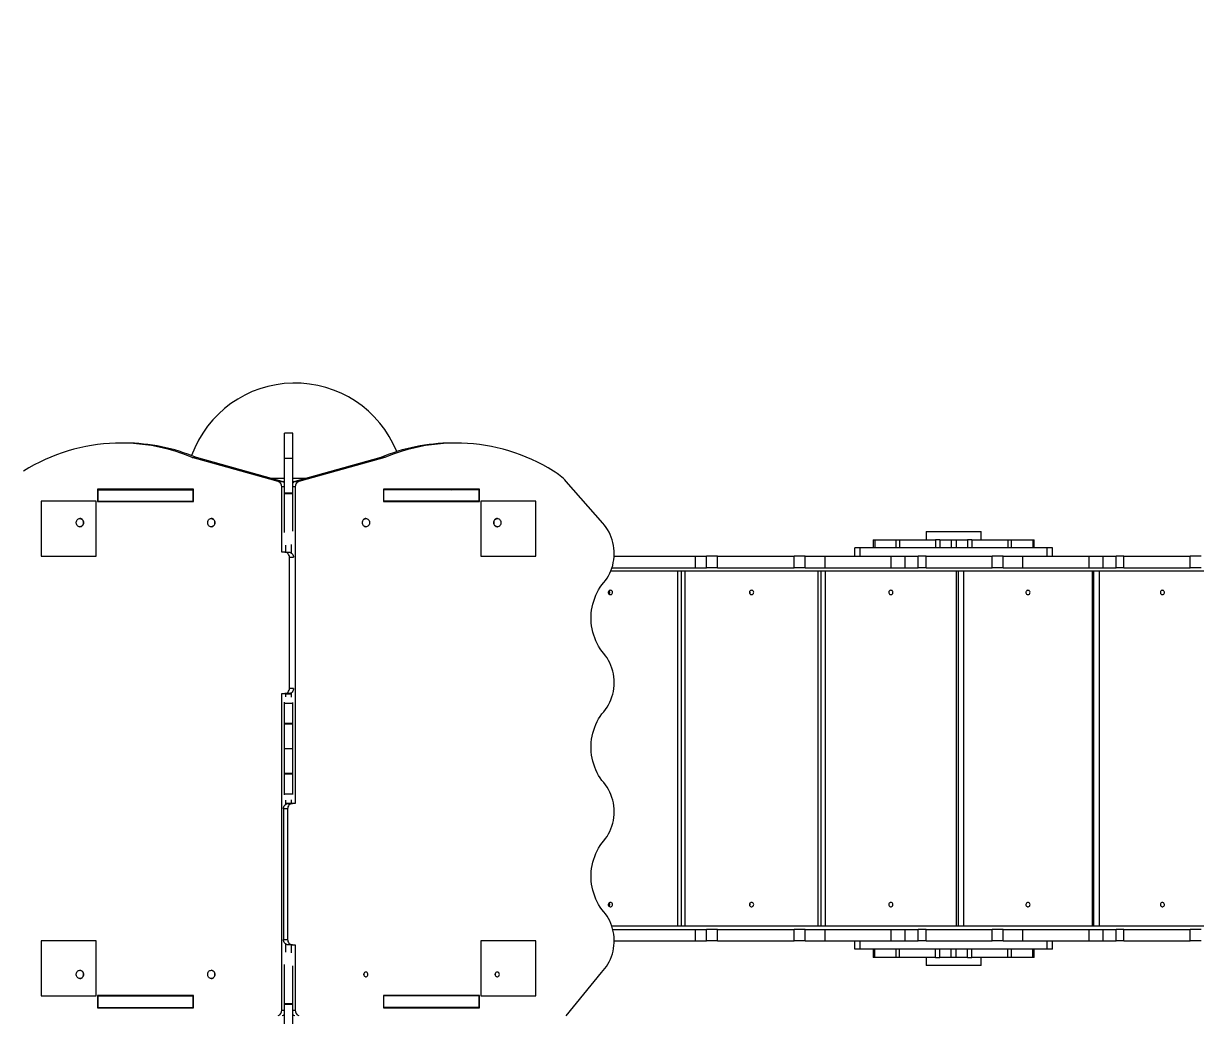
# Model space of a CAD drawing. Header units: millimetres. Extents: x -9609 to 9022, y -7175 to 8108.
# Drawn here: x -2935 to -803, y 3121 to 4927 of the extents above; entities that cross this region are included whole.
import ezdxf

# ---------------------------------------------------------------- set-up
doc = ezdxf.new("R2010")
doc.units = ezdxf.units.MM
for name, color, linetype in [('DIKOM_ОБЪЕКТ', 7, 'Continuous'), ('DIKOM_РАЗМЕР_ЗОНА', 7, 'Continuous'), ('DIKOM_РАЗМЕР_ОБЪЕКТА', 7, 'Continuous')]:
    doc.layers.add(name, color=color, linetype=linetype)
doc.styles.add('style1', font='arial.ttf', dxfattribs={"width": 0.8})
doc.dimstyles.new('1-50', dxfattribs={"dimtxt": 300, "dimasz": 200, "dimexe": 100, "dimexo": 0, "dimgap": 100, "dimtad": 1, "dimtxsty": 'style1', "dimcen": 200, "dimclrd": 7, "dimclre": 7, "dimclrt": 7, "dimadec": 1, "dimazin": 2, "dimtfac": 1, "dimtmove": 0, "dimatfit": 2, "dimfxl": 0, "dimlwd": 25, "dimlwe": 18, "dimarcsym": 0})

# ---------------------------------------------------------------- blocks, each defined once
blk = doc.blocks.new('*D10')
at = {"layer": 'Defpoints', "color": 0, "transparency": 16777216}
for p in [(-405.5, 6589.2), (-8044.7, -3492.8), (424.1, -3492.8)]:
    blk.add_point(p, dxfattribs=at)
at = {"layer": 'DIKOM_РАЗМЕР_ОБЪЕКТА', "color": 7, "lineweight": 18, "transparency": 16777216}
for p, q in [((-405.5, 6589.2), (-8144.7, 6589.2)), ((424.1, -3492.8), (-8144.7, -3492.8))]:
    blk.add_line(p, q, dxfattribs=at)
at = {"layer": 'DIKOM_РАЗМЕР_ОБЪЕКТА', "color": 7, "lineweight": 25, "transparency": 16777216}
blk.add_line((-8044.7, 6389.2), (-8044.7, -3292.8), dxfattribs=at)
at = {"layer": 'DIKOM_РАЗМЕР_ОБЪЕКТА', "color": 7, "transparency": 16777216}
for points in [[(-8078, 6389.2), (-8011.3, 6389.2), (-8044.7, 6589.2)], [(-8078, -3292.8), (-8011.3, -3292.8), (-8044.7, -3492.8)]]:
    blk.add_solid(points, dxfattribs=at)
at = {"layer": 'DIKOM_РАЗМЕР_ОБЪЕКТА', "color": 7, "transparency": 16777216, "insert": (-8297.8, 1541.5), "char_height": 300, "attachment_point": 5, "rotation": 90, "style": 'style1'}
blk.add_mtext('10100', dxfattribs=at)
blk = doc.blocks.new('*D13')
at = {"layer": 'Defpoints', "color": 0, "transparency": 16777216}
for p in [(-4933.3, 8107.6), (-9159, -4977.8), (-1652.9, -4977.8)]:
    blk.add_point(p, dxfattribs=at)
at = {"layer": 'DIKOM_РАЗМЕР_ЗОНА', "color": 7, "lineweight": 18, "transparency": 16777216}
for p, q in [((-4933.3, 8107.6), (-9259, 8107.6)), ((-1652.9, -4977.8), (-9259, -4977.8))]:
    blk.add_line(p, q, dxfattribs=at)
at = {"layer": 'DIKOM_РАЗМЕР_ЗОНА', "color": 7, "lineweight": 25, "transparency": 16777216}
blk.add_line((-9159, 7907.6), (-9159, -4777.8), dxfattribs=at)
at = {"layer": 'DIKOM_РАЗМЕР_ЗОНА', "color": 7, "transparency": 16777216}
for points in [[(-9192.3, 7907.6), (-9125.7, 7907.6), (-9159, 8107.6)], [(-9192.3, -4777.8), (-9125.7, -4777.8), (-9159, -4977.8)]]:
    blk.add_solid(points, dxfattribs=at)
at = {"layer": 'DIKOM_РАЗМЕР_ЗОНА', "color": 7, "transparency": 16777216, "insert": (-9412.3, 1541.5), "char_height": 300, "attachment_point": 5, "rotation": 90, "style": 'style1'}
blk.add_mtext('13100', dxfattribs=at)

msp = doc.modelspace()

# ---------------------------------------------------------------- linework, layer by layer
at = {"layer": 'DIKOM_ОБЪЕКТ', "color": 7, "linetype": 'Continuous', "lineweight": 15}
for p, q in [((-2445.414, 4180.847), (-2460.415, 4180.847)), ((-2460.415, 4135.794), (-2460.415, 4180.847)), ((-2445.414, 4135.794), (-2445.414, 4180.847)), ((-2750.209, 4163.012), (-2757.709, 4163.012)), ((-2148.401, 4163.012), (-2155.901, 4163.012)), ((-2471.838, 4093.096), (-2628.254, 4136.679)), ((-2628.254, 4136.679), (-2620.754, 4136.679)), ((-2464.338, 4093.096), (-2620.754, 4136.679)), ((-2460.415, 4135.794), (-2445.414, 4135.794)), ((-2460.415, 4072.634), (-2460.415, 4135.794)), ((-2445.414, 4072.634), (-2445.414, 4135.794)), ((-2285.356, 4136.679), (-2441.772, 4093.096)), ((-2277.857, 4136.679), (-2434.272, 4093.096)), ((-2277.857, 4136.679), (-2285.356, 4136.679)), ((-2626.049, 4078.962), (-2800.553, 4078.962)), ((-2800.553, 4078.962), (-2800.553, 4056.462)), ((-2799.622, 4057.212), (-2799.622, 4078.212)), ((-2799.622, 4078.212), (-2626.417, 4078.212)), ((-2793.053, 4078.962), (-2793.053, 4078.212)), ((-2626.417, 4057.212), (-2626.417, 4078.212)), ((-2626.049, 4078.212), (-2626.417, 4078.212)), ((-2626.049, 4056.462), (-2626.049, 4078.962)), ((-2471.838, 4093.096), (-2464.338, 4093.096)), ((-2465.209, 3964.57), (-2465.209, 4083.375)), ((-2460.415, 4083.375), (-2465.209, 4083.375)), ((-2464.753, 4093.212), (-2460.415, 4093.212)), ((-2445.414, 4093.212), (-2441.357, 4093.212)), ((-2440.901, 4083.375), (-2445.414, 4083.375)), ((-2441.772, 4093.096), (-2434.272, 4093.096)), ((-2440.901, 4083.375), (-2440.901, 3507.294)), ((-2105.557, 4078.962), (-2280.061, 4078.962)), ((-2280.061, 4078.962), (-2280.061, 4056.462)), ((-2280.061, 4078.212), (-2279.412, 4078.212)), ((-2279.412, 4057.212), (-2279.412, 4078.212)), ((-2106.207, 4078.212), (-2279.412, 4078.212)), ((-2113.057, 4078.212), (-2113.057, 4078.962)), ((-2106.207, 4057.212), (-2106.207, 4078.212)), ((-2105.557, 4056.462), (-2105.557, 4078.962)), ((-1881.437, 4017.266), (-1947.819, 4093.295)), ((-2802.914, 4057.212), (-2902.914, 4057.212)), ((-2902.914, 4057.212), (-2902.914, 3957.212)), ((-2802.914, 3957.212), (-2802.914, 4057.212)), ((-2800.553, 4056.462), (-2626.049, 4056.462)), ((-2799.622, 4057.212), (-2626.417, 4057.212)), ((-2793.053, 4057.212), (-2793.053, 4056.462)), ((-2792.915, 4057.212), (-2792.915, 4056.462)), ((-2626.049, 4057.212), (-2626.417, 4057.212)), ((-2460.415, 4072.634), (-2445.414, 4072.634)), ((-2460.415, 4071.164), (-2460.415, 4072.634)), ((-2460.415, 4071.164), (-2445.414, 4071.164)), ((-2460.415, 4000.411), (-2460.415, 4071.164)), ((-2445.414, 4071.164), (-2445.414, 4072.634)), ((-2445.414, 4002.538), (-2445.414, 4071.164)), ((-2280.061, 4057.212), (-2279.412, 4057.212)), ((-2280.061, 4056.462), (-2105.557, 4056.462)), ((-2106.207, 4057.212), (-2279.412, 4057.212)), ((-2113.057, 4056.462), (-2113.057, 4057.212)), ((-2002.915, 4057.212), (-2102.915, 4057.212)), ((-2102.915, 4057.212), (-2102.915, 3957.212)), ((-2002.915, 3957.212), (-2002.915, 4057.212)), ((-2832.534, 4025.712), (-2832.697, 4025.712)), ((-2832.697, 4010.712), (-2832.534, 4010.712)), ((-2593.511, 4025.712), (-2593.674, 4025.712)), ((-2593.674, 4010.712), (-2593.511, 4010.712)), ((-2312.155, 4025.712), (-2312.321, 4025.712)), ((-2312.321, 4010.712), (-2312.155, 4010.712)), ((-2073.132, 4025.712), (-2073.298, 4025.712)), ((-2073.298, 4010.712), (-2073.132, 4010.712)), ((-1292.915, 4002.212), (-1292.915, 3987.212)), ((-1292.915, 4002.212), (-1192.914, 4002.212)), ((-1192.914, 3987.212), (-1192.914, 4002.212)), ((-2457.709, 3964.57), (-2457.709, 3977.476)), ((-2448.401, 3978.742), (-2448.401, 3963.37)), ((-1422.914, 3957.212), (-1422.914, 3972.212)), ((-1412.915, 3972.212), (-1422.914, 3972.212)), ((-1412.915, 3957.212), (-1412.915, 3972.212)), ((-1072.914, 3972.212), (-1412.915, 3972.212)), ((-1389.545, 3987.212), (-1389.545, 3972.212)), ((-1389.545, 3987.212), (-1386.699, 3987.212)), ((-1386.699, 3987.212), (-1386.699, 3972.212)), ((-1386.699, 3987.212), (-1348.063, 3987.212)), ((-1348.063, 3987.212), (-1348.063, 3972.212)), ((-1348.063, 3987.212), (-1341.395, 3987.212)), ((-1341.395, 3987.212), (-1341.395, 3972.212)), ((-1341.395, 3987.212), (-1276.129, 3987.212)), ((-1276.129, 3987.212), (-1276.129, 3972.212)), ((-1268.056, 3987.212), (-1276.129, 3987.212)), ((-1268.056, 3987.212), (-1268.056, 3972.212)), ((-1268.056, 3987.212), (-1247.427, 3987.212)), ((-1247.427, 3987.212), (-1247.427, 3972.212)), ((-1247.427, 3987.212), (-1238.402, 3987.212)), ((-1238.402, 3987.212), (-1238.402, 3972.212)), ((-1238.402, 3987.212), (-1217.773, 3987.212)), ((-1217.773, 3987.212), (-1217.773, 3972.212)), ((-1209.7, 3987.212), (-1217.773, 3987.212)), ((-1209.7, 3987.212), (-1209.7, 3972.212)), ((-1209.7, 3987.212), (-1144.434, 3987.212)), ((-1144.434, 3987.212), (-1144.434, 3972.212)), ((-1144.434, 3987.212), (-1137.766, 3987.212)), ((-1137.766, 3972.212), (-1137.766, 3987.212)), ((-1137.766, 3987.212), (-1099.13, 3987.212)), ((-1099.13, 3987.212), (-1099.13, 3972.212)), ((-1099.13, 3987.212), (-1096.284, 3987.212)), ((-1096.284, 3972.212), (-1096.284, 3987.212)), ((-1072.914, 3957.212), (-1072.914, 3972.212)), ((-1062.915, 3972.212), (-1072.914, 3972.212)), ((-1062.915, 3957.212), (-1062.915, 3972.212)), ((-2902.914, 3957.212), (-2802.914, 3957.212)), ((-2460.013, 3964.57), (-2465.209, 3964.57)), ((-2460.013, 3964.57), (-2452.513, 3964.57)), ((-2451.353, 3717.131), (-2451.353, 3954.57)), ((-2443.862, 3954.57), (-2451.353, 3954.57)), ((-2102.915, 3957.212), (-2002.915, 3957.212)), ((-1860.702, 3957.212), (-1712.915, 3957.212)), ((-1712.915, 3936.212), (-1712.915, 3957.212)), ((-1712.915, 3957.212), (-1692.914, 3957.212)), ((-1692.914, 3936.212), (-1692.914, 3957.212)), ((-1672.914, 3957.212), (-1692.914, 3957.212)), ((-1672.914, 3936.212), (-1672.914, 3957.212)), ((-1672.914, 3957.212), (-1532.914, 3957.212)), ((-1532.914, 3936.212), (-1532.914, 3957.212)), ((-1512.914, 3957.212), (-1532.914, 3957.212)), ((-1512.914, 3936.212), (-1512.914, 3957.212)), ((-1512.914, 3957.212), (-1476.915, 3957.212)), ((-1476.915, 3936.212), (-1476.915, 3957.212)), ((-1476.915, 3957.212), (-1356.629, 3957.212)), ((-1356.629, 3936.212), (-1356.629, 3957.212)), ((-1356.629, 3957.212), (-1331.082, 3957.212)), ((-1331.082, 3936.212), (-1331.082, 3957.212)), ((-1331.082, 3957.212), (-1307.393, 3957.212)), ((-1307.393, 3936.212), (-1307.393, 3957.212)), ((-1293.2, 3957.212), (-1307.393, 3957.212)), ((-1293.2, 3936.212), (-1293.2, 3957.212)), ((-1293.2, 3957.212), (-1172.914, 3957.212)), ((-1172.914, 3936.212), (-1172.914, 3957.212)), ((-1152.914, 3957.212), (-1172.914, 3957.212)), ((-1152.914, 3936.212), (-1152.914, 3957.212)), ((-1152.914, 3957.212), (-1116.915, 3957.212)), ((-1116.915, 3936.212), (-1116.915, 3957.212)), ((-1116.915, 3957.212), (-996.629, 3957.212)), ((-996.629, 3936.212), (-996.629, 3957.212)), ((-996.629, 3957.212), (-971.081, 3957.212)), ((-971.081, 3936.212), (-971.081, 3957.212)), ((-971.081, 3957.212), (-947.393, 3957.212)), ((-947.393, 3936.212), (-947.393, 3957.212)), ((-933.2, 3957.212), (-947.393, 3957.212)), ((-933.2, 3936.212), (-933.2, 3957.212)), ((-933.2, 3957.212), (-812.915, 3957.212)), ((-812.915, 3936.212), (-812.915, 3957.212)), ((-792.915, 3957.212), (-812.915, 3957.212)), ((-513.748, 3930.212), (-1866.754, 3930.212)), ((-1864.576, 3936.212), (-1712.915, 3936.212)), ((-1744.69, 3284.212), (-1744.69, 3930.212)), ((-1738.507, 3930.212), (-1738.507, 3284.212)), ((-1731.963, 3930.212), (-1731.963, 3284.212)), ((-1712.915, 3936.212), (-1692.914, 3936.212)), ((-1672.914, 3936.212), (-1692.914, 3936.212)), ((-1672.914, 3936.212), (-1532.914, 3936.212)), ((-1512.914, 3936.212), (-1532.914, 3936.212)), ((-1512.914, 3936.212), (-1476.915, 3936.212)), ((-1489.415, 3284.212), (-1489.415, 3930.212)), ((-1484.663, 3930.212), (-1484.663, 3284.212)), ((-1476.915, 3936.212), (-1356.629, 3936.212)), ((-1476.748, 3930.212), (-1476.748, 3284.212)), ((-1356.629, 3936.212), (-1331.082, 3936.212)), ((-1331.082, 3936.212), (-1307.393, 3936.212)), ((-1293.2, 3936.212), (-1307.393, 3936.212)), ((-1293.2, 3936.212), (-1172.914, 3936.212)), ((-1237.731, 3284.212), (-1237.731, 3930.212)), ((-1234.507, 3930.212), (-1234.507, 3284.212)), ((-1225.274, 3930.212), (-1225.274, 3284.212)), ((-1152.914, 3936.212), (-1172.914, 3936.212)), ((-1152.914, 3936.212), (-1116.915, 3936.212)), ((-1116.915, 3936.212), (-996.629, 3936.212)), ((-996.629, 3936.212), (-971.081, 3936.212)), ((-990.345, 3284.212), (-990.345, 3930.212)), ((-988.82, 3930.212), (-988.82, 3284.212)), ((-978.214, 3930.212), (-978.214, 3284.212)), ((-971.081, 3936.212), (-947.393, 3936.212)), ((-933.2, 3936.212), (-947.393, 3936.212)), ((-933.2, 3936.212), (-812.915, 3936.212)), ((-792.915, 3936.212), (-812.915, 3936.212)), ((-2451.353, 3717.131), (-2443.862, 3717.131)), ((-2465.209, 3707.131), (-2460.013, 3707.131)), ((-2465.209, 3131.049), (-2465.209, 3707.131)), ((-2460.415, 3689.652), (-2460.415, 3691.57)), ((-2460.415, 3689.652), (-2445.414, 3689.652)), ((-2460.415, 3653.168), (-2460.415, 3689.652)), ((-2452.513, 3707.131), (-2460.013, 3707.131)), ((-2457.709, 3701.054), (-2457.709, 3707.131)), ((-2457.709, 3706.742), (-2448.401, 3706.742)), ((-2448.401, 3708.33), (-2448.401, 3700.509)), ((-2445.414, 3689.652), (-2445.414, 3690.756)), ((-2445.414, 3653.168), (-2445.414, 3689.652)), ((-2460.415, 3653.168), (-2445.414, 3653.168)), ((-2460.415, 3652.007), (-2460.415, 3653.168)), ((-2460.415, 3652.007), (-2445.414, 3652.007)), ((-2460.415, 3607.212), (-2460.415, 3652.007)), ((-2445.414, 3652.007), (-2445.414, 3653.168)), ((-2445.414, 3607.212), (-2445.414, 3652.007)), ((-2460.415, 3607.212), (-2445.414, 3607.212)), ((-2460.415, 3562.417), (-2460.415, 3607.212)), ((-2445.414, 3562.417), (-2445.414, 3607.212)), ((-2460.415, 3562.417), (-2445.414, 3562.417)), ((-2460.415, 3561.256), (-2460.415, 3562.417)), ((-2460.415, 3561.256), (-2445.414, 3561.256)), ((-2460.415, 3524.772), (-2460.415, 3561.256)), ((-2445.414, 3561.256), (-2445.414, 3562.417)), ((-2445.414, 3524.772), (-2445.414, 3561.256)), ((-2460.415, 3524.772), (-2445.414, 3524.772)), ((-2460.415, 3522.854), (-2460.415, 3524.772)), ((-2445.414, 3523.668), (-2445.414, 3524.772)), ((-2454.757, 3497.294), (-2462.258, 3497.294)), ((-2462.258, 3497.294), (-2462.258, 3259.855)), ((-2457.709, 3506.094), (-2457.709, 3513.371)), ((-2457.709, 3507.682), (-2448.401, 3507.682)), ((-2454.757, 3497.294), (-2454.757, 3259.855)), ((-2453.597, 3507.294), (-2446.097, 3507.294)), ((-2448.401, 3513.915), (-2448.401, 3507.294)), ((-2440.901, 3507.294), (-2446.097, 3507.294)), ((-513.748, 3284.212), (-1864.916, 3284.212)), ((-1863.159, 3278.212), (-1712.915, 3278.212)), ((-1712.915, 3257.212), (-1712.915, 3278.212)), ((-1712.915, 3278.212), (-1692.914, 3278.212)), ((-1692.914, 3257.212), (-1692.914, 3278.212)), ((-1672.914, 3278.212), (-1692.914, 3278.212)), ((-1672.914, 3257.212), (-1672.914, 3278.212)), ((-1672.914, 3278.212), (-1532.914, 3278.212)), ((-1532.914, 3257.212), (-1532.914, 3278.212)), ((-1512.914, 3278.212), (-1532.914, 3278.212)), ((-1512.914, 3257.212), (-1512.914, 3278.212)), ((-1512.914, 3278.212), (-1476.915, 3278.212)), ((-1476.915, 3257.212), (-1476.915, 3278.212)), ((-1476.915, 3278.212), (-1356.629, 3278.212)), ((-1356.629, 3257.212), (-1356.629, 3278.212)), ((-1356.629, 3278.212), (-1331.082, 3278.212)), ((-1331.082, 3257.212), (-1331.082, 3278.212)), ((-1331.082, 3278.212), (-1307.393, 3278.212)), ((-1307.393, 3257.212), (-1307.393, 3278.212)), ((-1293.2, 3278.212), (-1307.393, 3278.212)), ((-1293.2, 3257.212), (-1293.2, 3278.212)), ((-1293.2, 3278.212), (-1172.914, 3278.212)), ((-1172.914, 3257.212), (-1172.914, 3278.212)), ((-1152.914, 3278.212), (-1172.914, 3278.212)), ((-1152.914, 3257.212), (-1152.914, 3278.212)), ((-1152.914, 3278.212), (-1116.915, 3278.212)), ((-1116.915, 3257.212), (-1116.915, 3278.212)), ((-1116.915, 3278.212), (-996.629, 3278.212)), ((-996.629, 3257.212), (-996.629, 3278.212)), ((-996.629, 3278.212), (-971.081, 3278.212)), ((-971.081, 3257.212), (-971.081, 3278.212)), ((-971.081, 3278.212), (-947.393, 3278.212)), ((-947.393, 3257.212), (-947.393, 3278.212)), ((-933.2, 3278.212), (-947.393, 3278.212)), ((-933.2, 3257.212), (-933.2, 3278.212)), ((-933.2, 3278.212), (-812.915, 3278.212)), ((-812.915, 3257.212), (-812.915, 3278.212)), ((-792.915, 3278.212), (-812.915, 3278.212)), ((-2902.914, 3257.212), (-2902.914, 3157.212)), ((-2802.914, 3257.212), (-2902.914, 3257.212)), ((-2802.914, 3157.212), (-2802.914, 3257.212)), ((-2462.258, 3259.855), (-2454.757, 3259.855)), ((-2457.709, 3236.949), (-2457.709, 3251.054)), ((-2446.097, 3249.855), (-2453.597, 3249.855)), ((-2448.401, 3249.855), (-2448.401, 3235.682)), ((-2446.097, 3249.855), (-2440.901, 3249.855)), ((-2440.901, 3249.855), (-2440.901, 3131.049)), ((-2002.915, 3257.212), (-2102.915, 3257.212)), ((-2102.915, 3257.212), (-2102.915, 3157.212)), ((-2002.915, 3157.212), (-2002.915, 3257.212)), ((-1860.56, 3257.212), (-1712.915, 3257.212)), ((-1712.915, 3257.212), (-1692.914, 3257.212)), ((-1672.914, 3257.212), (-1692.914, 3257.212)), ((-1672.914, 3257.212), (-1532.914, 3257.212)), ((-1512.914, 3257.212), (-1532.914, 3257.212)), ((-1512.914, 3257.212), (-1476.915, 3257.212)), ((-1476.915, 3257.212), (-1356.629, 3257.212)), ((-1422.914, 3242.212), (-1422.914, 3257.212)), ((-1412.915, 3242.212), (-1422.914, 3242.212)), ((-1412.915, 3242.212), (-1412.915, 3257.212)), ((-1072.914, 3242.212), (-1412.915, 3242.212)), ((-1389.545, 3242.212), (-1389.545, 3227.212)), ((-1386.699, 3227.212), (-1386.699, 3242.212)), ((-1356.629, 3257.212), (-1331.082, 3257.212)), ((-1348.062, 3242.212), (-1348.062, 3227.212)), ((-1341.394, 3227.212), (-1341.394, 3242.212)), ((-1331.082, 3257.212), (-1307.393, 3257.212)), ((-1293.2, 3257.212), (-1307.393, 3257.212)), ((-1293.2, 3257.212), (-1172.914, 3257.212)), ((-1276.128, 3227.212), (-1276.128, 3242.212)), ((-1268.056, 3227.212), (-1268.056, 3242.212)), ((-1247.426, 3227.212), (-1247.426, 3242.212)), ((-1238.401, 3227.212), (-1238.401, 3242.212)), ((-1217.772, 3227.212), (-1217.772, 3242.212)), ((-1209.7, 3227.212), (-1209.7, 3242.212)), ((-1152.914, 3257.212), (-1172.914, 3257.212)), ((-1152.914, 3257.212), (-1116.915, 3257.212)), ((-1144.434, 3227.212), (-1144.434, 3242.212)), ((-1137.766, 3227.212), (-1137.766, 3242.212)), ((-1116.915, 3257.212), (-996.629, 3257.212)), ((-1099.13, 3227.212), (-1099.13, 3242.212)), ((-1096.284, 3227.212), (-1096.284, 3242.212)), ((-1072.914, 3242.212), (-1072.914, 3257.212)), ((-1062.915, 3242.212), (-1072.914, 3242.212)), ((-1062.915, 3242.212), (-1062.915, 3257.212)), ((-996.629, 3257.212), (-971.081, 3257.212)), ((-971.081, 3257.212), (-947.393, 3257.212)), ((-933.2, 3257.212), (-947.393, 3257.212)), ((-933.2, 3257.212), (-812.915, 3257.212)), ((-792.915, 3257.212), (-812.915, 3257.212)), ((-1386.699, 3227.212), (-1389.545, 3227.212)), ((-1348.063, 3227.212), (-1386.699, 3227.212)), ((-1341.394, 3227.212), (-1348.062, 3227.212)), ((-1276.128, 3227.212), (-1341.394, 3227.212)), ((-1292.915, 3227.212), (-1292.915, 3212.212)), ((-1276.128, 3227.212), (-1268.056, 3227.212)), ((-1247.426, 3227.212), (-1268.056, 3227.212)), ((-1238.401, 3227.212), (-1247.426, 3227.212)), ((-1217.772, 3227.212), (-1238.401, 3227.212)), ((-1217.772, 3227.212), (-1209.7, 3227.212)), ((-1144.434, 3227.212), (-1209.7, 3227.212)), ((-1192.914, 3212.212), (-1192.914, 3227.212)), ((-1137.766, 3227.212), (-1144.434, 3227.212)), ((-1099.13, 3227.212), (-1137.767, 3227.212)), ((-1096.284, 3227.212), (-1099.13, 3227.212)), ((-2832.534, 3203.712), (-2832.697, 3203.712)), ((-2593.511, 3203.712), (-2593.674, 3203.712)), ((-2460.415, 3143.261), (-2460.415, 3214.013)), ((-2445.414, 3143.261), (-2445.414, 3211.886)), ((-1947.819, 3121.129), (-1883.94, 3199.581)), ((-1192.914, 3212.212), (-1292.915, 3212.212)), ((-2832.697, 3188.712), (-2832.534, 3188.712)), ((-2593.674, 3188.712), (-2593.511, 3188.712)), ((-2902.914, 3157.212), (-2802.914, 3157.212)), ((-2626.049, 3157.962), (-2800.553, 3157.962)), ((-2800.553, 3157.962), (-2800.553, 3135.462)), ((-2799.622, 3136.212), (-2799.622, 3157.212)), ((-2799.622, 3157.212), (-2626.417, 3157.212)), ((-2793.053, 3157.962), (-2793.053, 3157.212)), ((-2781.914, 3157.212), (-2781.914, 3157.962)), ((-2626.417, 3136.212), (-2626.417, 3157.212)), ((-2626.049, 3157.212), (-2626.417, 3157.212)), ((-2626.049, 3135.462), (-2626.049, 3157.962)), ((-2105.557, 3157.962), (-2280.061, 3157.962)), ((-2280.061, 3157.962), (-2280.061, 3135.462)), ((-2280.061, 3157.212), (-2279.412, 3157.212)), ((-2279.412, 3136.212), (-2279.412, 3157.212)), ((-2106.207, 3157.212), (-2279.412, 3157.212)), ((-2123.914, 3157.212), (-2123.914, 3157.962)), ((-2113.057, 3157.212), (-2113.057, 3157.962)), ((-2106.207, 3136.212), (-2106.207, 3157.212)), ((-2105.557, 3135.462), (-2105.557, 3157.962)), ((-2102.915, 3157.212), (-2002.915, 3157.212)), ((-2800.553, 3135.462), (-2626.049, 3135.462)), ((-2799.622, 3136.212), (-2626.417, 3136.212)), ((-2793.053, 3136.212), (-2793.053, 3135.462)), ((-2781.914, 3135.462), (-2781.914, 3136.212)), ((-2775.914, 3135.462), (-2775.914, 3136.212)), ((-2626.049, 3136.212), (-2626.417, 3136.212)), ((-2460.415, 3143.261), (-2445.414, 3143.261)), ((-2460.415, 3141.791), (-2460.415, 3143.261)), ((-2460.415, 3141.791), (-2445.414, 3141.791)), ((-2460.415, 3078.63), (-2460.415, 3141.791)), ((-2445.414, 3141.791), (-2445.414, 3143.261)), ((-2445.414, 3078.63), (-2445.414, 3141.791)), ((-2280.061, 3136.212), (-2279.412, 3136.212)), ((-2280.061, 3135.462), (-2105.557, 3135.462)), ((-2106.207, 3136.212), (-2279.412, 3136.212)), ((-2129.915, 3135.462), (-2129.915, 3136.212)), ((-2123.914, 3135.462), (-2123.914, 3136.212)), ((-2113.057, 3135.462), (-2113.057, 3136.212)), ((-2465.209, 3131.049), (-2460.415, 3131.049)), ((-2445.414, 3131.049), (-2440.901, 3131.049))]:
    msp.add_line(p, q, dxfattribs=at)
at = {"layer": 'DIKOM_ОБЪЕКТ', "color": 7, "linetype": 'Continuous', "lineweight": 15, "flags": 128}
for points in [[(-2628.254, 4136.679), (-2638.578, 4140.82), (-2649.002, 4144.615), (-2659.516, 4148.062), (-2670.112, 4151.157), (-2680.781, 4153.898), (-2691.514, 4156.282), (-2702.302, 4158.308), (-2713.135, 4159.974), (-2724.007, 4161.278), (-2734.906, 4162.219), (-2745.824, 4162.797), (-2756.752, 4163.011), (-2767.681, 4162.861), (-2778.601, 4162.346), (-2789.505, 4161.469), (-2800.381, 4160.228), (-2811.223, 4158.626), (-2822.019, 4156.663), (-2832.762, 4154.341), (-2843.443, 4151.663), (-2854.052, 4148.63), (-2864.581, 4145.244), (-2875.022, 4141.51), (-2885.364, 4137.429), (-2895.6, 4133.005), (-2905.722, 4128.242), (-2915.72, 4123.144), (-2925.586, 4117.715), (-2935.313, 4111.96)], [(-1970.796, 4111.96), (-1980.523, 4117.715), (-1990.39, 4123.144), (-2000.388, 4128.242), (-2010.51, 4133.005), (-2020.746, 4137.429), (-2031.089, 4141.51), (-2041.529, 4145.244), (-2052.058, 4148.63), (-2062.667, 4151.663), (-2073.348, 4154.341), (-2084.091, 4156.663), (-2094.887, 4158.626), (-2105.729, 4160.228), (-2116.606, 4161.469), (-2127.508, 4162.346), (-2138.429, 4162.861), (-2149.358, 4163.011), (-2160.286, 4162.797), (-2171.204, 4162.219), (-2182.103, 4161.278), (-2192.975, 4159.974), (-2203.809, 4158.308), (-2214.597, 4156.282), (-2225.33, 4153.898), (-2235.998, 4151.157), (-2246.594, 4148.062), (-2257.108, 4144.615), (-2267.532, 4140.82), (-2277.857, 4136.679)], [(-2826.202, 4018.212), (-2826.354, 4016.6), (-2826.802, 4015.063), (-2827.526, 4013.673), (-2828.492, 4012.496), (-2829.655, 4011.586), (-2830.96, 4010.986), (-2832.346, 4010.723), (-2833.748, 4010.811), (-2835.101, 4011.245), (-2836.342, 4012.004), (-2837.413, 4013.054), (-2838.263, 4014.345), (-2838.852, 4015.817), (-2839.154, 4017.401), (-2839.154, 4019.023), (-2838.852, 4020.607), (-2838.263, 4022.079), (-2837.413, 4023.37), (-2836.342, 4024.42), (-2835.101, 4025.179), (-2833.748, 4025.613), (-2832.346, 4025.701), (-2830.96, 4025.439), (-2829.655, 4024.838), (-2828.492, 4023.928), (-2827.526, 4022.751), (-2826.802, 4021.361), (-2826.354, 4019.824), (-2826.202, 4018.212)], [(-2587.179, 4018.212), (-2587.331, 4016.6), (-2587.779, 4015.063), (-2588.504, 4013.673), (-2589.469, 4012.496), (-2590.632, 4011.586), (-2591.936, 4010.986), (-2593.323, 4010.723), (-2594.725, 4010.811), (-2596.078, 4011.245), (-2597.319, 4012.004), (-2598.39, 4013.054), (-2599.24, 4014.345), (-2599.829, 4015.817), (-2600.131, 4017.401), (-2600.131, 4019.023), (-2599.829, 4020.607), (-2599.24, 4022.079), (-2598.39, 4023.37), (-2597.319, 4024.42), (-2596.078, 4025.179), (-2594.725, 4025.613), (-2593.323, 4025.701), (-2591.936, 4025.439), (-2590.632, 4024.838), (-2589.469, 4023.928), (-2588.504, 4022.751), (-2587.779, 4021.361), (-2587.331, 4019.824), (-2587.179, 4018.212)], [(-2318.65, 4018.212), (-2318.498, 4019.824), (-2318.05, 4021.361), (-2317.325, 4022.751), (-2316.36, 4023.928), (-2315.197, 4024.838), (-2313.893, 4025.439), (-2312.506, 4025.701), (-2311.104, 4025.613), (-2309.751, 4025.179), (-2308.51, 4024.42), (-2307.439, 4023.37), (-2306.589, 4022.079), (-2306, 4020.607), (-2305.698, 4019.023), (-2305.698, 4017.401), (-2306, 4015.817), (-2306.589, 4014.345), (-2307.439, 4013.054), (-2308.51, 4012.004), (-2309.751, 4011.245), (-2311.104, 4010.811), (-2312.506, 4010.723), (-2313.893, 4010.986), (-2315.197, 4011.586), (-2316.36, 4012.496), (-2317.325, 4013.673), (-2318.05, 4015.063), (-2318.498, 4016.6), (-2318.65, 4018.212)], [(-2079.627, 4018.212), (-2079.475, 4019.824), (-2079.026, 4021.361), (-2078.303, 4022.751), (-2077.337, 4023.928), (-2076.174, 4024.838), (-2074.869, 4025.439), (-2073.483, 4025.701), (-2072.081, 4025.613), (-2070.728, 4025.179), (-2069.487, 4024.42), (-2068.416, 4023.37), (-2067.566, 4022.079), (-2066.977, 4020.607), (-2066.674, 4019.023), (-2066.674, 4017.401), (-2066.977, 4015.817), (-2067.566, 4014.345), (-2068.416, 4013.054), (-2069.487, 4012.004), (-2070.728, 4011.245), (-2072.081, 4010.811), (-2073.483, 4010.723), (-2074.869, 4010.986), (-2076.174, 4011.586), (-2077.337, 4012.496), (-2078.303, 4013.673), (-2079.026, 4015.063), (-2079.475, 4016.6), (-2079.627, 4018.212)], [(-1879.467, 3909.279), (-1876.38, 3913.121), (-1873.533, 3917.204), (-1870.939, 3921.506), (-1868.612, 3926.007), (-1866.563, 3930.685), (-1864.802, 3935.516), (-1863.337, 3940.478), (-1862.177, 3945.545), (-1861.325, 3950.694), (-1860.788, 3955.899), (-1860.566, 3961.135), (-1860.661, 3966.375), (-1861.074, 3971.595), (-1861.801, 3976.77), (-1862.839, 3981.873), (-1864.184, 3986.879), (-1865.828, 3991.765), (-1867.763, 3996.507), (-1869.981, 4001.081), (-1872.47, 4005.464), (-1875.218, 4009.637), (-1878.212, 4013.577), (-1881.437, 4017.266)], [(-2451.353, 3954.57), (-2451.519, 3956.52), (-2452.012, 3958.396), (-2452.812, 3960.125), (-2453.89, 3961.641), (-2455.202, 3962.884), (-2456.699, 3963.808), (-2458.324, 3964.377), (-2460.013, 3964.57)], [(-2452.513, 3964.57), (-2450.824, 3964.377), (-2449.199, 3963.808), (-2447.702, 3962.884), (-2446.389, 3961.641), (-2445.312, 3960.125), (-2444.512, 3958.396), (-2444.019, 3956.52), (-2443.881, 3955.382)], [(-1879.467, 3780.075), (-1882.859, 3784.265), (-1886.016, 3788.693), (-1888.927, 3793.34), (-1891.581, 3798.188), (-1893.967, 3803.219), (-1896.075, 3808.412), (-1897.898, 3813.747), (-1899.429, 3819.203), (-1900.66, 3824.76), (-1901.588, 3830.394), (-1902.208, 3836.085), (-1902.519, 3841.809), (-1902.519, 3847.544), (-1902.208, 3853.269), (-1901.588, 3858.959), (-1900.66, 3864.594), (-1899.429, 3870.15), (-1897.898, 3875.607), (-1896.075, 3880.942), (-1893.967, 3886.135), (-1891.581, 3891.165), (-1888.927, 3896.014), (-1886.016, 3900.661), (-1882.859, 3905.088), (-1879.467, 3909.279)], [(-1867.425, 3895.212), (-1868.583, 3895.034), (-1869.638, 3894.517), (-1870.496, 3893.706), (-1871.082, 3892.674), (-1871.342, 3891.511), (-1871.254, 3890.322), (-1870.826, 3889.212), (-1870.097, 3888.28), (-1869.129, 3887.608), (-1868.011, 3887.257), (-1866.84, 3887.257), (-1865.721, 3887.608), (-1864.754, 3888.28), (-1864.024, 3889.212), (-1863.596, 3890.322), (-1863.509, 3891.511), (-1863.769, 3892.674), (-1864.355, 3893.706), (-1865.213, 3894.517), (-1866.268, 3895.034), (-1867.425, 3895.212)], [(-1610.689, 3895.212), (-1611.833, 3895.034), (-1612.875, 3894.517), (-1613.724, 3893.706), (-1614.301, 3892.674), (-1614.559, 3891.511), (-1614.473, 3890.322), (-1614.05, 3889.212), (-1613.329, 3888.28), (-1612.373, 3887.608), (-1611.267, 3887.257), (-1610.111, 3887.257), (-1609.005, 3887.608), (-1608.05, 3888.28), (-1607.328, 3889.212), (-1606.906, 3890.322), (-1606.819, 3891.511), (-1607.077, 3892.674), (-1607.655, 3893.706), (-1608.503, 3894.517), (-1609.545, 3895.034), (-1610.689, 3895.212)], [(-1357.239, 3895.212), (-1358.367, 3895.034), (-1359.394, 3894.517), (-1360.229, 3893.706), (-1360.8, 3892.674), (-1361.053, 3891.511), (-1360.968, 3890.322), (-1360.552, 3889.212), (-1359.841, 3888.28), (-1358.899, 3887.608), (-1357.809, 3887.257), (-1356.67, 3887.257), (-1355.58, 3887.608), (-1354.638, 3888.28), (-1353.927, 3889.212), (-1353.511, 3890.322), (-1353.426, 3891.511), (-1353.679, 3892.674), (-1354.25, 3893.706), (-1355.085, 3894.517), (-1356.112, 3895.034), (-1357.239, 3895.212)], [(-1107.809, 3895.212), (-1108.917, 3895.034), (-1109.927, 3894.517), (-1110.748, 3893.706), (-1111.308, 3892.674), (-1111.558, 3891.511), (-1111.474, 3890.322), (-1111.065, 3889.212), (-1110.366, 3888.28), (-1109.44, 3887.608), (-1108.37, 3887.257), (-1107.249, 3887.257), (-1106.179, 3887.608), (-1105.252, 3888.28), (-1104.554, 3889.212), (-1104.145, 3890.322), (-1104.061, 3891.511), (-1104.31, 3892.674), (-1104.871, 3893.706), (-1105.692, 3894.517), (-1106.702, 3895.034), (-1107.809, 3895.212)], [(-863.262, 3895.212), (-864.346, 3895.034), (-865.334, 3894.517), (-866.138, 3893.706), (-866.686, 3892.674), (-866.93, 3891.511), (-866.848, 3890.322), (-866.447, 3889.212), (-865.764, 3888.28), (-864.858, 3887.608), (-863.81, 3887.257), (-862.714, 3887.257), (-861.665, 3887.608), (-860.76, 3888.28), (-860.076, 3889.212), (-859.676, 3890.322), (-859.594, 3891.511), (-859.838, 3892.674), (-860.386, 3893.706), (-861.19, 3894.517), (-862.178, 3895.034), (-863.262, 3895.212)], [(-1879.471, 3674.274), (-1876.33, 3678.188), (-1873.437, 3682.351), (-1870.808, 3686.74), (-1868.457, 3691.335), (-1866.394, 3696.11), (-1864.63, 3701.043), (-1863.175, 3706.109), (-1862.035, 3711.281), (-1861.217, 3716.533), (-1860.724, 3721.84), (-1860.56, 3727.173), (-1860.724, 3732.507), (-1861.216, 3737.813), (-1862.034, 3743.066), (-1863.173, 3748.238), (-1864.628, 3753.304), (-1866.391, 3758.237), (-1868.454, 3763.013), (-1870.805, 3767.607), (-1873.434, 3771.997), (-1876.326, 3776.16), (-1879.467, 3780.075)], [(-2460.013, 3707.131), (-2458.324, 3707.323), (-2456.699, 3707.892), (-2455.202, 3708.816), (-2453.89, 3710.06), (-2452.812, 3711.575), (-2452.012, 3713.304), (-2451.519, 3715.18), (-2451.353, 3717.131)], [(-2443.881, 3716.318), (-2444.019, 3715.18), (-2444.512, 3713.304), (-2445.312, 3711.575), (-2446.389, 3710.06), (-2447.702, 3708.816), (-2449.199, 3707.892), (-2450.824, 3707.323), (-2452.513, 3707.131)], [(-1879.471, 3545.11), (-1882.862, 3549.299), (-1886.019, 3553.725), (-1888.93, 3558.37), (-1891.583, 3563.217), (-1893.968, 3568.246), (-1896.076, 3573.437), (-1897.899, 3578.771), (-1899.429, 3584.226), (-1900.66, 3589.781), (-1901.588, 3595.414), (-1902.208, 3601.102), (-1902.519, 3606.825), (-1902.519, 3612.559), (-1902.208, 3618.281), (-1901.588, 3623.97), (-1900.66, 3629.603), (-1899.429, 3635.158), (-1897.899, 3640.613), (-1896.076, 3645.947), (-1893.968, 3651.138), (-1891.583, 3656.167), (-1888.93, 3661.014), (-1886.019, 3665.659), (-1882.862, 3670.085), (-1879.471, 3674.274)], [(-1879.467, 3439.309), (-1876.326, 3443.224), (-1873.434, 3447.387), (-1870.805, 3451.776), (-1868.454, 3456.371), (-1866.391, 3461.147), (-1864.628, 3466.08), (-1863.173, 3471.146), (-1862.034, 3476.318), (-1861.216, 3481.571), (-1860.724, 3486.877), (-1860.56, 3492.211), (-1860.724, 3497.544), (-1861.217, 3502.85), (-1862.035, 3508.103), (-1863.175, 3513.275), (-1864.63, 3518.341), (-1866.394, 3523.274), (-1868.457, 3528.049), (-1870.808, 3532.644), (-1873.437, 3537.033), (-1876.33, 3541.196), (-1879.471, 3545.11)], [(-2462.258, 3497.294), (-2462.091, 3499.245), (-2461.598, 3501.12), (-2460.798, 3502.849), (-2459.721, 3504.365), (-2458.409, 3505.608), (-2456.911, 3506.532), (-2455.287, 3507.101), (-2453.597, 3507.294)], [(-2446.097, 3507.294), (-2447.787, 3507.101), (-2449.411, 3506.532), (-2450.908, 3505.608), (-2452.221, 3504.365), (-2453.298, 3502.849), (-2454.098, 3501.12), (-2454.591, 3499.245), (-2454.757, 3497.294)], [(-1879.467, 3310.105), (-1882.859, 3314.296), (-1886.016, 3318.723), (-1888.927, 3323.37), (-1891.581, 3328.218), (-1893.967, 3333.249), (-1896.075, 3338.442), (-1897.898, 3343.777), (-1899.429, 3349.234), (-1900.66, 3354.79), (-1901.588, 3360.425), (-1902.208, 3366.115), (-1902.519, 3371.839), (-1902.519, 3377.575), (-1902.208, 3383.299), (-1901.588, 3388.99), (-1900.66, 3394.624), (-1899.429, 3400.181), (-1897.898, 3405.637), (-1896.075, 3410.972), (-1893.967, 3416.165), (-1891.581, 3421.196), (-1888.927, 3426.044), (-1886.016, 3430.691), (-1882.859, 3435.118), (-1879.467, 3439.309)], [(-1867.425, 3327.212), (-1868.583, 3327.034), (-1869.638, 3326.517), (-1870.496, 3325.706), (-1871.082, 3324.674), (-1871.342, 3323.511), (-1871.254, 3322.322), (-1870.826, 3321.212), (-1870.097, 3320.28), (-1869.129, 3319.608), (-1868.011, 3319.257), (-1866.84, 3319.257), (-1865.721, 3319.608), (-1864.754, 3320.28), (-1864.024, 3321.212), (-1863.596, 3322.322), (-1863.509, 3323.511), (-1863.769, 3324.674), (-1864.355, 3325.706), (-1865.213, 3326.517), (-1866.268, 3327.034), (-1867.425, 3327.212)], [(-1610.689, 3327.212), (-1611.833, 3327.034), (-1612.875, 3326.517), (-1613.724, 3325.706), (-1614.301, 3324.674), (-1614.559, 3323.511), (-1614.473, 3322.322), (-1614.05, 3321.212), (-1613.329, 3320.28), (-1612.373, 3319.608), (-1611.267, 3319.257), (-1610.111, 3319.257), (-1609.005, 3319.608), (-1608.05, 3320.28), (-1607.328, 3321.212), (-1606.906, 3322.322), (-1606.819, 3323.511), (-1607.077, 3324.674), (-1607.655, 3325.706), (-1608.503, 3326.517), (-1609.545, 3327.034), (-1610.689, 3327.212)], [(-1357.239, 3327.212), (-1358.367, 3327.034), (-1359.394, 3326.517), (-1360.229, 3325.706), (-1360.8, 3324.674), (-1361.053, 3323.511), (-1360.968, 3322.322), (-1360.552, 3321.212), (-1359.841, 3320.28), (-1358.899, 3319.608), (-1357.809, 3319.257), (-1356.67, 3319.257), (-1355.58, 3319.608), (-1354.638, 3320.28), (-1353.927, 3321.212), (-1353.511, 3322.322), (-1353.426, 3323.511), (-1353.679, 3324.674), (-1354.25, 3325.706), (-1355.085, 3326.517), (-1356.112, 3327.034), (-1357.239, 3327.212)], [(-1107.809, 3327.212), (-1108.917, 3327.034), (-1109.927, 3326.517), (-1110.748, 3325.706), (-1111.308, 3324.674), (-1111.558, 3323.511), (-1111.474, 3322.322), (-1111.065, 3321.212), (-1110.366, 3320.28), (-1109.44, 3319.608), (-1108.37, 3319.257), (-1107.249, 3319.257), (-1106.179, 3319.608), (-1105.252, 3320.28), (-1104.554, 3321.212), (-1104.145, 3322.322), (-1104.061, 3323.511), (-1104.31, 3324.674), (-1104.871, 3325.706), (-1105.692, 3326.517), (-1106.702, 3327.034), (-1107.809, 3327.212)], [(-863.262, 3327.212), (-864.346, 3327.034), (-865.334, 3326.517), (-866.138, 3325.706), (-866.686, 3324.674), (-866.93, 3323.511), (-866.848, 3322.322), (-866.447, 3321.212), (-865.764, 3320.28), (-864.858, 3319.608), (-863.81, 3319.257), (-862.714, 3319.257), (-861.665, 3319.608), (-860.76, 3320.28), (-860.076, 3321.212), (-859.676, 3322.322), (-859.594, 3323.511), (-859.838, 3324.674), (-860.386, 3325.706), (-861.19, 3326.517), (-862.178, 3327.034), (-863.262, 3327.212)], [(-1883.94, 3199.581), (-1880.593, 3203.034), (-1877.459, 3206.746), (-1874.555, 3210.7), (-1871.895, 3214.875), (-1869.49, 3219.253), (-1867.354, 3223.811), (-1865.495, 3228.53), (-1863.923, 3233.385), (-1862.645, 3238.355), (-1861.667, 3243.414), (-1860.995, 3248.539), (-1860.63, 3253.706), (-1860.576, 3258.889), (-1860.831, 3264.064), (-1861.397, 3269.207), (-1862.267, 3274.292), (-1863.44, 3279.296), (-1864.91, 3284.194), (-1866.669, 3288.963), (-1868.709, 3293.581), (-1871.021, 3298.024), (-1873.593, 3302.273), (-1876.413, 3306.306), (-1879.467, 3310.105)], [(-2453.597, 3249.855), (-2455.287, 3250.047), (-2456.911, 3250.616), (-2458.409, 3251.54), (-2459.721, 3252.784), (-2460.798, 3254.299), (-2461.598, 3256.028), (-2462.091, 3257.904), (-2462.258, 3259.855)], [(-2454.757, 3259.855), (-2454.591, 3257.904), (-2454.098, 3256.028), (-2453.298, 3254.299), (-2452.221, 3252.784), (-2450.908, 3251.54), (-2449.411, 3250.616), (-2447.787, 3250.047), (-2446.097, 3249.855)], [(-2826.202, 3196.212), (-2826.354, 3194.6), (-2826.802, 3193.063), (-2827.526, 3191.673), (-2828.492, 3190.496), (-2829.655, 3189.586), (-2830.96, 3188.986), (-2832.346, 3188.723), (-2833.748, 3188.811), (-2835.101, 3189.245), (-2836.342, 3190.004), (-2837.413, 3191.054), (-2838.263, 3192.345), (-2838.852, 3193.817), (-2839.154, 3195.401), (-2839.154, 3197.023), (-2838.852, 3198.607), (-2838.263, 3200.079), (-2837.413, 3201.37), (-2836.342, 3202.42), (-2835.101, 3203.179), (-2833.748, 3203.613), (-2832.346, 3203.701), (-2830.96, 3203.439), (-2829.655, 3202.838), (-2828.492, 3201.928), (-2827.526, 3200.751), (-2826.802, 3199.361), (-2826.354, 3197.824), (-2826.202, 3196.212)], [(-2587.179, 3196.212), (-2587.331, 3194.6), (-2587.779, 3193.063), (-2588.504, 3191.673), (-2589.469, 3190.496), (-2590.632, 3189.586), (-2591.936, 3188.986), (-2593.323, 3188.723), (-2594.725, 3188.811), (-2596.078, 3189.245), (-2597.319, 3190.004), (-2598.39, 3191.054), (-2599.24, 3192.345), (-2599.829, 3193.817), (-2600.131, 3195.401), (-2600.131, 3197.023), (-2599.829, 3198.607), (-2599.24, 3200.079), (-2598.39, 3201.37), (-2597.319, 3202.42), (-2596.078, 3203.179), (-2594.725, 3203.613), (-2593.323, 3203.701), (-2591.936, 3203.439), (-2590.632, 3202.838), (-2589.469, 3201.928), (-2588.504, 3200.751), (-2587.779, 3199.361), (-2587.331, 3197.824), (-2587.179, 3196.212)], [(-2316.131, 3196.212), (-2315.977, 3194.973), (-2315.527, 3193.833), (-2314.816, 3192.887), (-2313.904, 3192.21), (-2312.863, 3191.857), (-2311.779, 3191.857), (-2310.738, 3192.21), (-2309.826, 3192.887), (-2309.115, 3193.833), (-2308.665, 3194.973), (-2308.511, 3196.212), (-2308.665, 3197.452), (-2309.115, 3198.591), (-2309.826, 3199.537), (-2310.738, 3200.215), (-2311.779, 3200.567), (-2312.863, 3200.567), (-2313.904, 3200.215), (-2314.816, 3199.537), (-2315.527, 3198.591), (-2315.977, 3197.452), (-2316.131, 3196.212)], [(-2077.109, 3196.212), (-2076.954, 3194.973), (-2076.504, 3193.833), (-2075.793, 3192.887), (-2074.881, 3192.21), (-2073.84, 3191.857), (-2072.756, 3191.857), (-2071.715, 3192.21), (-2070.802, 3192.887), (-2070.092, 3193.833), (-2069.642, 3194.973), (-2069.487, 3196.212), (-2069.642, 3197.452), (-2070.092, 3198.591), (-2070.802, 3199.537), (-2071.715, 3200.215), (-2072.756, 3200.567), (-2073.84, 3200.567), (-2074.881, 3200.215), (-2075.793, 3199.537), (-2076.504, 3198.591), (-2076.954, 3197.452), (-2077.109, 3196.212)], [(-2316.071, 3195.431), (-2316.01, 3196.212), (-2316.071, 3196.993)], [(-2077.048, 3195.431), (-2076.987, 3196.212), (-2077.048, 3196.993)]]:
    msp.add_lwpolyline(points, dxfattribs=at)
at = {"layer": 'DIKOM_ОБЪЕКТ', "color": 7, "linetype": 'Continuous', "lineweight": 15}
for centre, radius, start, end in [((-2441.446, 4072.212), 200, 22.090114, 160.11998), ((-2750.672, 3829.37), 333.642, 67.083307, 89.920568), ((-2155.403, 3829.197), 333.816, 90.085448, 112.910677), ((-2030.643, 4014.809), 114.105, 43.45952, 58.366081), ((-2725.446, 4084.212), 6, 241.044976, 270), ((-2475.017, 4083.808), 9.817, 357.475093, 71.107016), ((-2466.705, 4084.964), 8.47, 42.042042, 73.774597), ((-2439.476, 4085.091), 8.329, 106.002644, 135.478053), ((-2431.093, 4083.808), 9.817, 108.892984, 182.524907), ((-2157.446, 4084.212), 6, 270, 298.955024), ((-2833.014, 4018.731), 6.998, 355.745467, 86.04381), ((-2833.014, 4017.693), 6.998, 273.956188, 4.254531), ((-2593.991, 4018.731), 6.997, 355.74416, 86.040954), ((-2593.991, 4017.693), 6.997, 273.959044, 4.255838), ((-2311.838, 4018.731), 6.997, 93.959046, 184.25584), ((-2311.838, 4017.693), 6.997, 175.744162, 266.040956), ((-2072.815, 4018.731), 6.998, 93.95619, 184.254533), ((-2072.815, 4017.693), 6.998, 175.745469, 266.043812), ((-1872.655, 3891.212), 4.043, 311.35068, 48.64932), ((-1873.265, 3891.212), 4.57, 331.701433, 28.298567), ((-1618.213, 3891.212), 4.618, 334.343842, 25.656158), ((-1617.451, 3891.212), 4.101, 328.34999, 31.65001), ((-1872.655, 3323.212), 4.043, 311.350701, 48.649299), ((-1873.263, 3323.212), 4.572, 332.117033, 27.882967), ((-1618.222, 3323.212), 4.629, 334.372519, 25.627481), ((-1617.451, 3323.212), 4.101, 328.350209, 31.649791), ((-2833.014, 3196.731), 6.998, 355.74592, 86.043414), ((-2593.991, 3196.731), 6.997, 355.744612, 86.040558), ((-2833.014, 3195.693), 6.998, 273.955932, 4.254734), ((-2593.991, 3195.693), 6.997, 273.958788, 4.256041), ((-2475.017, 3130.616), 9.817, 288.892651, 2.525158), ((-2466.704, 3129.458), 8.468, 286.221682, 317.96168), ((-2439.476, 3129.333), 8.328, 224.521447, 253.99803), ((-2431.093, 3130.616), 9.817, 177.474842, 251.107349)]:
    msp.add_arc(centre, radius, start, end, dxfattribs=at)
for points, knots in [([(-2486.287, 4099.212), (-2483.331, 4099.212), (-2474.765, 4099.212), (-2466.094, 4099.212), (-2460.415, 4099.212)], [0, 0, 0, 0, 0.34513683, 1, 1, 1, 1]), ([(-2445.414, 4099.212), (-2444.092, 4099.212), (-2437.965, 4099.212), (-2429.415, 4099.212), (-2422.223, 4099.212), (-2419.823, 4099.212)], [0, 0, 0, 0, 0.15497246, 0.71794443, 1, 1, 1, 1]), ([(-2689.81, 4078.962), (-2689.395, 4078.722), (-2688.633, 4078.281), (-2687.784, 4078.234), (-2687.398, 4078.212)], [0, 0, 0, 0, 0.54507475, 1, 1, 1, 1]), ([(-2193.083, 4078.962), (-2193.498, 4078.722), (-2194.26, 4078.281), (-2195.109, 4078.234), (-2195.495, 4078.212)], [0, 0, 0, 0, 0.54507475, 1, 1, 1, 1]), ([(-2195.495, 4078.212), (-2194.899, 4078.25), (-2194.051, 4078.304), (-2193.342, 4078.812), (-2193.132, 4078.962)], [0, 0, 0, 0, 0.70344881, 1, 1, 1, 1])]:
    msp.add_open_spline(points, degree=3, knots=knots, dxfattribs=at)

# ---------------------------------------------------------------- dimensions: what is measured, and where the dimension line sits
at = {"layer": 'DIKOM_РАЗМЕР_ЗОНА'}
dim = msp.add_linear_dim(base=(-9158.984, -4977.788), p1=(-4933.276, 8107.631), p2=(-1652.914, -4977.788), angle=90, text='13100', dimstyle='1-50', dxfattribs=at)
dim.commit()
dim.dimension.update_dxf_attribs({"geometry": '*D13', "text_midpoint": (-9158.984, 1541.499), "dimtype": 160})
at = {"layer": 'DIKOM_РАЗМЕР_ОБЪЕКТА'}
dim = msp.add_linear_dim(base=(-8044.657, -3492.788), p1=(-405.539, 6589.161), p2=(424.086, -3492.788), angle=90, text='10100', dimstyle='1-50', dxfattribs=at)
dim.commit()
dim.dimension.update_dxf_attribs({"geometry": '*D10', "text_midpoint": (-8044.657, 1541.499), "dimtype": 160})

doc.saveas('drawing.dxf')
